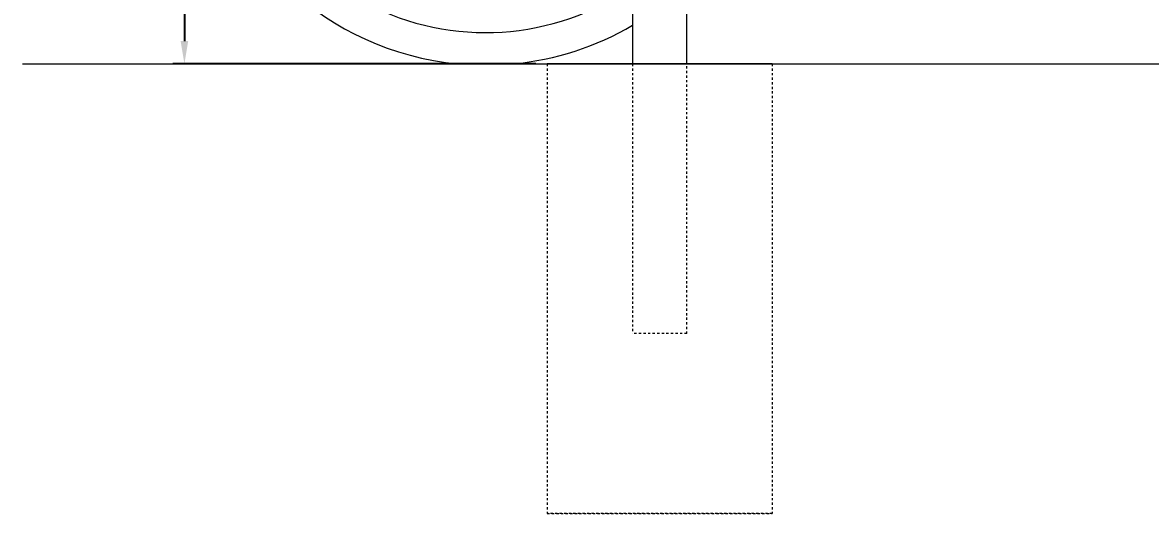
# Model space of a CAD drawing. Header units: inches. Extents: x -8 to 544, y 1 to 138.
# Drawn here: x 345.96 to 395.29, y 74.33 to 95.81 of the extents above; entities that cross this region are included whole.
import ezdxf

# ---------------------------------------------------------------- set-up
doc = ezdxf.new("R2010")
doc.units = ezdxf.units.IN
doc.linetypes.add('HIDDEN', pattern=[1.905, 1.27, -0.635])
for name, color, linetype, lineweight in [('ZANO_R', 7, 'Continuous', 0), ('ZANO_R_przerywana', 250, 'HIDDEN', 0), ('ZANO_W', 1, 'Continuous', 0)]:
    doc.layers.add(name, color=color, linetype=linetype, lineweight=lineweight)
doc.styles.get("Standard").update_dxf_attribs({"font": 'arial.ttf'})
doc.dimstyles.new('amerykanie', dxfattribs={"dimtxt": 50, "dimasz": 50, "dimexe": 0.5, "dimexo": 0.5, "dimgap": 1, "dimtad": 1, "dimdec": 0, "dimzin": 0, "dimlunit": 5, "dimtxsty": 'Standard', "dimcen": 0.09, "dimclrd": 1, "dimclre": 1, "dimclrt": 1, "dimazin": 0, "dimtfac": 1, "dimtdec": 0, "dimtmove": 0, "dimatfit": 3, "dimfxl": 1, "dimtzin": 0, "dimarcsym": 1})

# ---------------------------------------------------------------- blocks, each defined once
blk = doc.blocks.new('*D413')
at = {"layer": 'ZANO_W', "color": 1, "lineweight": -2}
for p, q in [((372.788, 112.843), (352.537, 112.843)), ((353.037, 111.843), (353.037, 95.004)), ((368.408, 94.004), (352.537, 94.004))]:
    blk.add_line(p, q, dxfattribs=at)
at = {"layer": 'ZANO_W', "color": 1}
for points in [[(353.203, 111.843), (352.87, 111.843), (353.037, 112.843)], [(352.87, 95.004), (353.203, 95.004), (353.037, 94.004)]]:
    blk.add_solid(points, dxfattribs=at)
at = {"layer": 'ZANO_W', "color": 1, "insert": (351.696, 103.424), "char_height": 1.625, "attachment_point": 5, "rotation": 90}
blk.add_mtext('18 13/16', dxfattribs=at)

msp = doc.modelspace()

# ---------------------------------------------------------------- linework, layer by layer
at = {"layer": 'ZANO_R'}
for p, q in [((372.64038, 110.6198), (372.64038, 94.00449)), ((375.01328, 94.00449), (375.01328, 110.6198)), ((345.95772, 94.00449), (443.13302, 94.00449)), ((364.98332, 94.00449), (366.20415, 94.00449)), ((366.20415, 94.00449), (367.42503, 94.00449)), ((368.90789, 94.00449), (378.74578, 94.00449)), ((378.74578, 94.00449), (368.90789, 94.00449)), ((372.64038, 94.00449), (375.01328, 94.00449))]:
    msp.add_line(p, q, dxfattribs=at)
for centre, radius, start, end in [((366.20415, 106.62061), 12.67514, 40.060676, 264.472875), ((407.18486, 106.62061), 12.67514, 104.775314, 264.472875), ((366.20415, 106.62061), 11.24471, 180, 304.916299), ((366.20415, 106.62061), 12.67514, 275.527481, 300.516353)]:
    msp.add_arc(centre, radius, start, end, dxfattribs=at)
at = {"layer": 'ZANO_R_przerywana', "ltscale": 0.05}
for p, q in [((368.90789, 94.00449), (368.90789, 74.32872)), ((368.90789, 94.00449), (368.90789, 74.32872)), ((372.64038, 94.00449), (372.64038, 82.19903)), ((375.01328, 82.19903), (375.01328, 94.00449)), ((378.74578, 94.00449), (378.74578, 74.32872)), ((378.74578, 94.00449), (378.74578, 74.32872)), ((375.01328, 82.19903), (372.64038, 82.19903)), ((368.90789, 74.32872), (378.74578, 74.32872)), ((378.74578, 74.32872), (368.90789, 74.32872))]:
    msp.add_line(p, q, dxfattribs=at)

# ---------------------------------------------------------------- dimensions: what is measured, and where the dimension line sits
at = {"layer": 'ZANO_W'}
dim = msp.add_linear_dim(base=(353.036567, 94.004495), p1=(373.2884, 112.84305), p2=(368.907887, 94.004495), angle=90, dimstyle='amerykanie', override={"dimtxt": 1.625, "dimasz": 1, "dimgap": 0.5, "dimdec": 4, "dimaunit": 1, "dimadec": 1, "dimtdec": 4, "dimtmove": 1, "dimfrac": 2}, dxfattribs=at)
dim.commit()
dim.dimension.update_dxf_attribs({"geometry": '*D413', "text_midpoint": (351.695801, 103.423772)})

doc.saveas('drawing.dxf')
